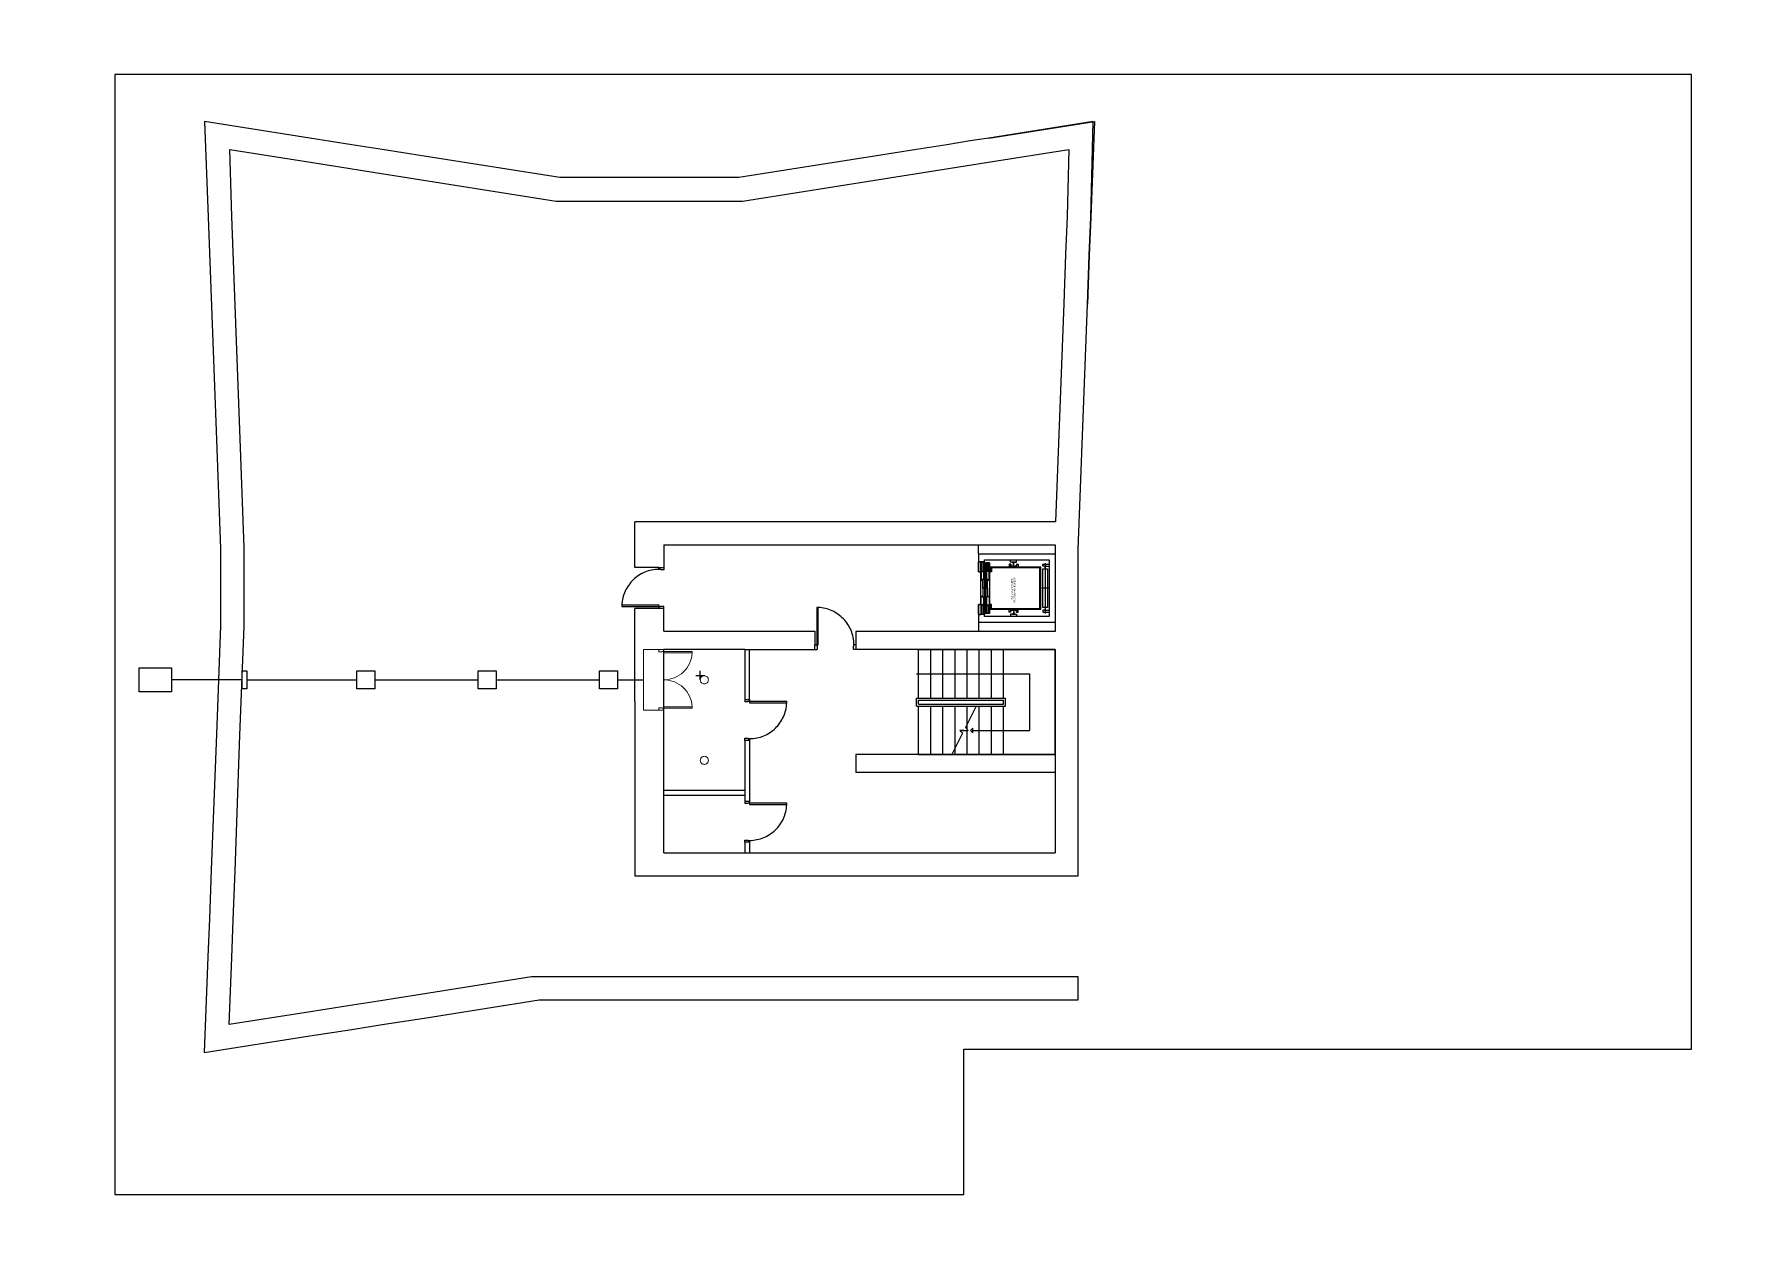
# Paper-space layout 'Garaje' of a CAD drawing. Header units: millimetres. Extents: x 0 to 420, y 0 to 297.
# The model-space entities are those that its viewports show. They can reach past a viewport. Long polylines and large blocks are cut down to what shows.
import ezdxf

# ---------------------------------------------------------------- set-up
doc = ezdxf.new("R2010")
doc.units = ezdxf.units.MM
doc.linetypes.add('LTYPE_6', pattern=[168.75, 112.5, -28.125, 0, -28.125])
doc.layers.add('16. SUP. ÚTIL', color=11, linetype='Continuous', lineweight=0, plot=False)
doc.layers.add('2. RITX_Secundarios', color=3, linetype='Continuous', lineweight=9)
doc.layers.add('3. Rgst_Paso', color=4, linetype='Continuous', lineweight=9)
for name, color, linetype in [('Ascensor', 6, 'Continuous'), ('LAYER_2', 1, 'Continuous'), ('LAYER_3', 15, 'LTYPE_6')]:
    doc.layers.add(name, color=color, linetype=linetype)
doc.styles.get("Standard").update_dxf_attribs({"font": 'arial.ttf', "height": 500})

# ---------------------------------------------------------------- blocks, each defined once
blk = doc.blocks.new('A$C6F746D9D')
at = {"linetype": 'ByBlock'}
for p, q in [((0.005, 1.049), (0.125, 1.049)), ((0.005, 1.049), (0.005, 0.991)), ((0.085, 0.991), (0.005, 0.991)), ((1.045, 1.001), (0.085, 1.001)), ((0.085, 1.001), (0.085, 0.991)), ((0.125, 1.049), (0.125, 0.966)), ((0.125, 0.966), (1.045, 0.966)), ((1.045, 0.966), (1.045, 1.001))]:
    blk.add_line(p, q, dxfattribs=at)
blk.add_lwpolyline([(0.086, 0.091), (0.086, 0.081), (0.126, 0.081), (0.126, 0.034), (0.006, 0.034), (0.006, 0.091)], close=True, dxfattribs=at)
blk.add_arc((0.124, 1.003), 0.921, 270.1171, 357.7518)
blk = doc.blocks.new('A$C7A17705F')
at = {"color": 0}
for p, q in [((0, 3430), (2600, 3430)), ((600, 2790), (610, 2800)), ((600, 1393), (600, 2790)), ((610, 2800), (1990, 2800)), ((1990, 2800), (2000, 2790)), ((2000, 0), (2000, 2790)), ((0, 2150), (1200, 2150)), ((1200, 1472), (1200, 2200)), ((1200, 2200), (1400, 2200)), ((1250, 50), (1250, 2150)), ((1250, 2150), (1350, 2150)), ((1350, 50), (1350, 2150)), ((1400, 0), (1400, 2200)), ((1400, 2150), (2600, 2150)), ((0, 1850), (1200, 1850)), ((1400, 1850), (2600, 1850)), ((0, 1550), (1200, 1550)), ((600, 1172), (600, 1275)), ((1200, 0), (1200, 1472)), ((1400, 1550), (2600, 1550)), ((0, 1250), (600, 1250)), ((0, 950), (1200, 950)), ((600, 1072), (600, 1172)), ((625, 1250), (757, 1250)), ((757, 1250), (1200, 1250)), ((1400, 1250), (2600, 1250)), ((1400, 950), (2600, 950)), ((0, 650), (1200, 650)), ((1400, 650), (2600, 650)), ((0, 350), (1200, 350)), ((0, 50), (1200, 50)), ((1250, 50), (1350, 50)), ((1400, 350), (2600, 350)), ((1400, 50), (2600, 50)), ((1200, 0), (1400, 0))]:
    blk.add_line(p, q, dxfattribs=at)
for p, q in [((0, 50), (0, 3430)), ((2600, 2150), (2600, 3430)), ((2600, 50), (2600, 2150)), ((540, 1393), (656, 1393)), ((598, 1335), (540, 1393)), ((656, 1393), (598, 1335)), ((669, 1206), (600, 1275)), ((1200, 1472), (757, 1250)), ((533, 1138), (0, 872)), ((600, 1072), (533, 1138)), ((600, 1172), (600, 1072)), ((757, 1250), (669, 1206))]:
    blk.add_line(p, q)

msp = doc.modelspace()

# ---------------------------------------------------------------- linework, layer by layer
for p, q in [((41827, 30178), (39216, 30589)), ((39216, 30589), (39306, 28221)), ((61202, 30590), (58617, 30180)), ((61139, 28224), (61202, 30590)), ((39892, 28243), (39848, 29901)), ((39848, 29901), (41736, 29602)), ((42865, 30015), (41827, 30178)), ((43615, 29897), (42865, 30015)), ((44653, 29734), (43615, 29897)), ((56829, 29897), (55792, 29734)), ((57580, 30015), (56829, 29897)), ((58159, 30108), (57580, 30015)), ((58617, 30180), (58159, 30108)), ((58709, 29602), (60597, 29901)), ((60597, 29901), (60553, 28243)), ((41736, 29602), (42773, 29437)), ((42773, 29437), (43078, 29389)), ((48011, 29205), (44653, 29734)), ((55792, 29734), (52434, 29205)), ((52526, 28620), (58709, 29602)), ((43078, 29389), (47919, 28620)), ((52434, 29205), (48011, 29205)), ((47919, 28620), (52526, 28620)), ((39306, 28221), (39513, 22718)), ((40098, 22741), (39892, 28243)), ((60553, 28243), (60517, 27304)), ((61103, 27282), (61139, 28224)), ((60517, 27304), (60472, 26091)), ((61057, 26069), (61103, 27282)), ((60472, 26091), (60268, 20690)), ((60829, 20010), (61057, 26069)), ((39513, 22718), (39616, 20032)), ((40201, 20055), (40098, 22741)), ((60268, 20690), (49864, 20690)), ((49864, 19563), (49864, 20690)), ((39616, 20032), (39616, 18122)), ((40201, 18100), (40201, 20055)), ((50580, 20122), (60263, 20122)), ((50580, 20122), (50580, 19563)), ((58362, 19900), (58362, 20122)), ((60262, 20122), (60262, 17978)), ((60829, 18122), (60829, 20010)), ((50460, 19563), (49864, 19563)), ((49864, 17989), (49864, 18548)), ((50461, 18548), (49864, 18548)), ((50580, 17989), (50581, 18548)), ((39616, 18122), (39512, 15437)), ((40097, 15414), (40201, 18100)), ((58362, 18200), (58362, 17978)), ((60829, 11935), (60829, 18122)), ((49864, 16249), (49864, 17989)), ((49864, 17661), (49864, 17661)), ((50580, 17989), (52582, 17989)), ((52582, 17989), (54315, 17989)), ((54315, 17989), (54315, 17652)), ((60262, 17978), (55330, 17978)), ((55330, 17978), (55330, 17533)), ((50580, 14043), (50580, 17533)), ((52582, 17533), (50580, 17533)), ((50582, 12503), (50582, 17400)), ((52582, 17533), (52582, 16238)), ((52582, 17533), (54315, 17532)), ((52701, 16295), (52701, 17533)), ((60262, 17533), (55330, 17533)), ((60262, 17533), (60262, 12503)), ((51582, 16883), (51368, 16883)), ((51475, 16783), (51475, 17005)), ((49864, 16249), (49864, 11935)), ((39512, 15437), (39386, 12086)), ((39975, 12063), (40097, 15414)), ((52582, 15280), (52582, 14043)), ((52702, 15280), (52702, 14043)), ((60262, 14933), (55330, 14933)), ((55330, 14933), (55330, 14488)), ((60262, 14488), (55330, 14488)), ((52582, 14043), (50582, 14043)), ((52582, 13923), (50582, 13923)), ((52582, 14043), (52582, 13723)), ((52702, 14043), (52702, 13698)), ((52583, 12765), (52583, 12503)), ((52703, 12765), (52703, 12503)), ((50582, 12503), (60262, 12503)), ((39386, 12086), (39340, 10873)), ((39929, 10851), (39975, 12063)), ((49864, 11935), (60829, 11935)), ((39340, 10873), (39305, 9934)), ((39893, 9912), (39929, 10851)), ((39305, 9934), (39215, 7566)), ((39831, 8259), (39893, 9912)), ((47305, 9435), (44560, 9003)), ((60829, 9435), (47305, 9435)), ((60829, 8869), (60829, 9435)), ((43523, 8840), (42772, 8722)), ((44560, 9003), (43523, 8840)), ((44652, 8421), (47497, 8869)), ((47497, 8869), (60829, 8869)), ((41735, 8559), (39831, 8259)), ((42772, 8722), (41735, 8559)), ((43614, 8258), (44652, 8421)), ((41826, 7977), (42864, 8140)), ((42864, 8140), (43614, 8258)), ((39215, 7566), (41826, 7977))]:
    msp.add_line(p, q)
msp.add_lwpolyline([(58617, 30178), (61229, 30589), (61139, 28221), (61103, 27282), (61057, 26069)])
at = {"layer": '16. SUP. ÚTIL'}
for centre in [(51582, 16783), (51582, 14793)]:
    msp.add_circle(centre, 100, dxfattribs=at)
at = {"layer": '2. RITX_Secundarios'}
msp.add_lwpolyline([(50080, 17533), (50080, 16033), (50580, 16033), (50580, 17533)], close=True, dxfattribs=at)
at = {"layer": '3. Rgst_Paso', "linetype": 'ByBlock'}
for p, q in [((50460, 17533), (50580, 17533)), ((50460, 17533), (50460, 17476)), ((50540, 17476), (50460, 17476)), ((50540, 17486), (50540, 17476)), ((50580, 17533), (50580, 17486))]:
    msp.add_line(p, q, dxfattribs=at)
at = {"layer": '3. Rgst_Paso'}
for p, q in [((50540, 17486), (50580, 17486)), ((50580, 17486), (51282, 17486)), ((50580, 17451), (51282, 17451)), ((51282, 17451), (51282, 17486)), ((50580, 16116), (51282, 16116)), ((50580, 16081), (51282, 16081)), ((51282, 16116), (51282, 16081))]:
    msp.add_line(p, q, dxfattribs=at)
at = {"layer": '3. Rgst_Paso', "linetype": 'ByBlock'}
msp.add_lwpolyline([(50540, 16091), (50540, 16081), (50580, 16081), (50580, 16033), (50460, 16033), (50460, 16091)], close=True, dxfattribs=at)
at = {"layer": '3. Rgst_Paso'}
for centre, start, end in [((50580, 17486), 270, 357.1441), ((50580, 16081), 2.8558, 90), ((50580, 16081), 270, 270.09)]:
    msp.add_arc(centre, 702, start, end, dxfattribs=at)
at = {"layer": 'Ascensor'}
for p, q in [((58362, 19900), (60262, 19900)), ((58362, 19900), (58362, 19700)), ((58512, 19750), (60112, 19750)), ((58512, 19700), (58512, 19750)), ((59157, 19690), (59157, 19750)), ((59307, 19690), (59307, 19750)), ((60112, 19750), (60112, 18350)), ((60262, 19900), (60262, 18200)), ((58362, 19700), (58512, 19700)), ((58362, 19450), (58362, 19700)), ((58362, 19700), (58422, 19700)), ((58422, 19450), (58362, 19450)), ((58420, 19698), (58364, 19698)), ((58364, 19698), (58364, 19452)), ((58364, 19452), (58420, 19452)), ((58420, 19698), (58420, 19685)), ((58420, 19685), (58422, 19685)), ((58422, 19465), (58420, 19465)), ((58420, 19465), (58420, 19452)), ((58512, 19700), (58422, 19700)), ((58422, 19465), (58422, 19700)), ((58422, 19450), (58422, 19465)), ((58422, 18650), (58422, 19450)), ((58427, 19470), (58467, 19470)), ((58427, 19470), (58427, 19250)), ((58429, 19252), (58429, 19468)), ((58429, 19468), (58465, 19468)), ((58442, 19700), (58442, 19470)), ((58452, 19470), (58452, 19700)), ((58465, 19468), (58465, 19455)), ((58467, 19455), (58465, 19455)), ((58467, 19470), (58467, 19455)), ((58487, 19700), (58487, 19271)), ((58497, 19271), (58497, 19700)), ((58512, 19700), (58512, 18400)), ((58632, 19675), (58542, 19675)), ((58542, 18425), (58542, 19675)), ((58557, 19675), (58557, 19271)), ((58567, 19271), (58567, 19675)), ((58602, 19471), (58587, 19471)), ((58587, 19471), (58587, 19456)), ((58587, 19456), (58589, 19456)), ((58589, 19456), (58589, 19469)), ((58589, 19469), (58625, 19469)), ((58602, 19471), (58602, 19675)), ((58612, 19471), (58602, 19471)), ((58612, 19471), (58612, 19675)), ((58627, 19471), (58612, 19471)), ((58625, 19253), (58625, 19469)), ((58627, 19251), (58627, 19471)), ((58632, 19675), (58632, 18425)), ((58632, 19465), (58634, 19465)), ((58682, 19450), (58632, 19450)), ((58634, 19465), (58634, 19452)), ((58634, 19452), (58662, 19452)), ((59902, 19570), (58662, 19570)), ((58662, 19452), (58662, 19570)), ((59882, 19550), (58682, 19550)), ((58682, 19550), (58682, 19450)), ((59121, 19643), (59121, 19570)), ((59161, 19643), (59121, 19643)), ((59197, 19690), (59157, 19690)), ((59161, 19590), (59161, 19643)), ((59161, 19643), (59164, 19643)), ((59161, 19590), (59161, 19570)), ((59303, 19590), (59161, 19590)), ((59164, 19643), (59164, 19593)), ((59300, 19593), (59164, 19593)), ((59232, 19690), (59197, 19690)), ((59197, 19690), (59197, 19687)), ((59200, 19684), (59197, 19687)), ((59200, 19684), (59227, 19683)), ((59229, 19681), (59227, 19683)), ((59227, 19658), (59229, 19660)), ((59227, 19625), (59227, 19658)), ((59232, 19625), (59227, 19625)), ((59229, 19660), (59229, 19681)), ((59267, 19690), (59232, 19690)), ((59232, 19625), (59236, 19625)), ((59236, 19683), (59235, 19681)), ((59235, 19660), (59235, 19681)), ((59236, 19658), (59235, 19660)), ((59264, 19684), (59236, 19683)), ((59236, 19625), (59236, 19658)), ((59267, 19687), (59264, 19684)), ((59267, 19690), (59307, 19690)), ((59267, 19690), (59267, 19687)), ((59303, 19643), (59300, 19643)), ((59300, 19643), (59300, 19593)), ((59303, 19643), (59303, 19590)), ((59303, 19643), (59343, 19643)), ((59303, 19590), (59303, 19570)), ((59343, 19643), (59343, 19570)), ((59882, 18550), (59882, 19550)), ((59902, 18530), (59902, 19570)), ((59952, 19530), (60072, 19530)), ((59952, 18570), (59952, 19530)), ((59954, 19595), (59954, 19645)), ((59954, 19645), (60112, 19645)), ((59989, 19595), (59954, 19595)), ((60012, 19595), (59989, 19595)), ((59989, 19595), (59989, 19592)), ((59991, 19590), (59989, 19592)), ((60006, 19590), (59991, 19590)), ((60009, 19587), (60006, 19590)), ((60009, 19550), (60009, 19587)), ((60012, 19550), (60009, 19550)), ((60012, 19670), (60012, 18421)), ((60034, 19595), (60012, 19595)), ((60012, 19550), (60014, 19550)), ((60017, 19590), (60014, 19587)), ((60014, 19550), (60014, 19587)), ((60017, 19590), (60032, 19590)), ((60034, 19592), (60032, 19590)), ((60034, 19595), (60112, 19595)), ((60034, 19595), (60034, 19592)), ((60072, 19530), (60072, 18570)), ((58427, 19250), (58467, 19250)), ((58465, 19252), (58429, 19252)), ((58467, 19265), (58465, 19265)), ((58465, 19265), (58465, 19252)), ((58467, 19250), (58467, 19265)), ((58472, 19051), (58472, 19271)), ((58472, 19271), (58512, 19271)), ((58512, 19051), (58472, 19051)), ((58512, 19049), (58472, 19049)), ((58472, 19049), (58472, 18829)), ((58510, 19269), (58474, 19269)), ((58474, 19269), (58474, 19053)), ((58474, 19053), (58510, 19053)), ((58510, 19047), (58474, 19047)), ((58474, 19047), (58474, 18831)), ((58510, 19256), (58510, 19269)), ((58512, 19256), (58510, 19256)), ((58510, 19053), (58510, 19066)), ((58510, 19066), (58512, 19066)), ((58510, 19034), (58510, 19047)), ((58512, 19034), (58510, 19034)), ((58557, 19271), (58542, 19271)), ((58544, 19256), (58542, 19256)), ((58544, 19066), (58542, 19066)), ((58542, 19066), (58542, 19050)), ((58582, 19051), (58542, 19051)), ((58542, 19050), (58542, 19034)), ((58582, 19049), (58542, 19049)), ((58544, 19034), (58542, 19034)), ((58580, 19269), (58544, 19269)), ((58544, 19269), (58544, 19256)), ((58544, 19053), (58544, 19066)), ((58580, 19053), (58544, 19053)), ((58580, 19047), (58544, 19047)), ((58544, 19047), (58544, 19034)), ((58567, 19271), (58557, 19271)), ((58582, 19271), (58567, 19271)), ((58580, 19053), (58580, 19269)), ((58580, 19047), (58580, 18831)), ((58582, 19051), (58582, 19271)), ((58582, 19049), (58582, 18829)), ((58587, 19251), (58587, 19266)), ((58587, 19266), (58589, 19266)), ((58587, 19251), (58627, 19251)), ((58589, 19266), (58589, 19253)), ((58589, 19253), (58625, 19253)), ((60093, 19050), (59931, 19050)), ((58422, 18650), (58362, 18650)), ((58362, 18650), (58362, 18400)), ((58364, 18402), (58364, 18648)), ((58364, 18648), (58420, 18648)), ((58420, 18635), (58420, 18648)), ((58422, 18635), (58420, 18635)), ((58422, 18650), (58422, 18635)), ((58422, 18635), (58422, 18415)), ((58427, 18630), (58427, 18850)), ((58427, 18850), (58467, 18850)), ((58427, 18630), (58467, 18630)), ((58429, 18632), (58429, 18848)), ((58429, 18848), (58465, 18848)), ((58465, 18632), (58429, 18632)), ((58442, 18630), (58442, 18400)), ((58452, 18400), (58452, 18630)), ((58465, 18848), (58465, 18835)), ((58465, 18835), (58467, 18835)), ((58467, 18645), (58465, 18645)), ((58465, 18645), (58465, 18632)), ((58467, 18850), (58467, 18835)), ((58467, 18630), (58467, 18645)), ((58472, 18829), (58512, 18829)), ((58474, 18831), (58510, 18831)), ((58487, 18829), (58487, 18400)), ((58497, 18400), (58497, 18829)), ((58510, 18831), (58510, 18844)), ((58510, 18844), (58512, 18844)), ((58544, 18844), (58542, 18844)), ((58557, 18829), (58542, 18829)), ((58544, 18831), (58544, 18844)), ((58580, 18831), (58544, 18831)), ((58567, 18829), (58557, 18829)), ((58557, 18829), (58557, 18425)), ((58582, 18829), (58567, 18829)), ((58567, 18425), (58567, 18829)), ((58587, 18849), (58627, 18849)), ((58587, 18849), (58587, 18834)), ((58587, 18834), (58589, 18834)), ((58589, 18644), (58587, 18644)), ((58587, 18644), (58587, 18629)), ((58587, 18629), (58602, 18629)), ((58589, 18834), (58589, 18847)), ((58589, 18847), (58625, 18847)), ((58589, 18631), (58589, 18644)), ((58625, 18631), (58589, 18631)), ((58602, 18629), (58612, 18629)), ((58602, 18629), (58602, 18425)), ((58612, 18629), (58627, 18629)), ((58612, 18425), (58612, 18629)), ((58625, 18847), (58625, 18631)), ((58627, 18849), (58627, 18629)), ((58682, 18650), (58632, 18650)), ((58632, 18635), (58634, 18635)), ((58634, 18635), (58634, 18648)), ((58634, 18648), (58662, 18648)), ((58662, 18648), (58662, 18530)), ((58662, 18530), (59902, 18530)), ((58682, 18550), (58682, 18650)), ((58682, 18550), (59882, 18550)), ((59121, 18457), (59121, 18530)), ((59161, 18510), (59161, 18530)), ((59161, 18457), (59161, 18510)), ((59161, 18510), (59303, 18510)), ((59164, 18457), (59164, 18507)), ((59164, 18507), (59300, 18507)), ((59300, 18457), (59300, 18507)), ((59303, 18510), (59303, 18530)), ((59303, 18510), (59303, 18457)), ((59343, 18457), (59343, 18530)), ((60072, 18570), (59952, 18570)), ((59989, 18505), (59954, 18505)), ((59954, 18505), (59954, 18455)), ((59989, 18508), (59991, 18510)), ((59989, 18505), (59989, 18508)), ((59989, 18505), (60012, 18505)), ((60006, 18510), (59991, 18510)), ((60006, 18510), (60009, 18513)), ((60012, 18550), (60009, 18550)), ((60009, 18550), (60009, 18513)), ((60012, 18550), (60014, 18550)), ((60012, 18505), (60034, 18505)), ((60014, 18550), (60014, 18513)), ((60014, 18513), (60017, 18510)), ((60017, 18510), (60032, 18510)), ((60032, 18510), (60034, 18508)), ((60034, 18505), (60034, 18508)), ((60034, 18505), (60112, 18505)), ((58512, 18400), (58362, 18400)), ((58362, 18400), (58362, 18200)), ((58362, 18400), (58422, 18400)), ((60262, 18200), (58362, 18200)), ((58420, 18402), (58364, 18402)), ((58420, 18402), (58420, 18415)), ((58420, 18415), (58422, 18415)), ((58422, 18415), (58422, 18400)), ((58512, 18400), (58422, 18400)), ((58512, 18350), (58512, 18400)), ((60112, 18350), (58512, 18350)), ((58632, 18425), (58542, 18425)), ((59161, 18457), (59121, 18457)), ((59197, 18410), (59157, 18410)), ((59157, 18410), (59157, 18350)), ((59161, 18457), (59164, 18457)), ((59197, 18413), (59200, 18416)), ((59197, 18410), (59197, 18413)), ((59197, 18410), (59232, 18410)), ((59200, 18416), (59227, 18418)), ((59232, 18475), (59227, 18475)), ((59227, 18475), (59227, 18442)), ((59227, 18442), (59229, 18441)), ((59227, 18418), (59229, 18419)), ((59229, 18441), (59229, 18419)), ((59232, 18475), (59236, 18475)), ((59232, 18410), (59267, 18410)), ((59236, 18442), (59235, 18441)), ((59235, 18441), (59235, 18420)), ((59235, 18420), (59237, 18418)), ((59236, 18475), (59236, 18442)), ((59264, 18416), (59237, 18418)), ((59264, 18416), (59267, 18413)), ((59267, 18410), (59267, 18413)), ((59267, 18410), (59307, 18410)), ((59303, 18457), (59300, 18457)), ((59303, 18457), (59343, 18457)), ((59307, 18410), (59307, 18350)), ((59954, 18455), (60112, 18455))]:
    msp.add_line(p, q, dxfattribs=at)
at = {"layer": 'LAYER_2'}
for p, q in [((40150, 16783), (38403, 16783)), ((40270, 16783), (42985, 16783)), ((43435, 16783), (45985, 16783)), ((46435, 16783), (48985, 16783)), ((49435, 16783), (50080, 16783))]:
    msp.add_line(p, q, dxfattribs=at)
for points in [[(38403, 17083), (38403, 16483), (37603, 16483), (37603, 17083)], [(40270, 17008), (40270, 16558), (40150, 16558), (40150, 17008)], [(42985, 17008), (43435, 17008), (43435, 16558), (42985, 16558)], [(45985, 17008), (46435, 17008), (46435, 16558), (45985, 16558)], [(48985, 17008), (49435, 17008), (49435, 16558), (48985, 16558)]]:
    msp.add_lwpolyline(points, close=True, dxfattribs=at)

# ---------------------------------------------------------------- block references
at = {"xscale": 999.9999999999999, "yscale": 999.9999999999999, "zscale": 999.9999999999999}
for p, rotation in [((50586, 19597), 180.0000184067438), ((55364, 17527), 90.00001840674378), ((52576, 15247), 1.840674375318914e-05), ((52577, 12731), 1.840674375318914e-05)]:
    msp.add_blockref('A$C6F746D9D', p, dxfattribs=dict(at, rotation=rotation))
at = {"layer": 'LAYER_3', "xscale": -1, "rotation": 270}
msp.add_blockref('A$C7A17705F', (56832, 14933), dxfattribs=at)

# ---------------------------------------------------------------- texts
at = {"layer": 'Ascensor', "width": 0.610389}
for s, p in [('  PUERTAS AUTOMATICAS', (59168, 19315)), ('ASCENSOR ADH 6 PERSONAS', (59234, 19315))]:
    msp.add_text(s, height=40, rotation=270, dxfattribs=at).set_placement(p)

psp = doc.layouts.new('Garaje')

# ---------------------------------------------------------------- linework, layer by layer
psp.add_lwpolyline([(20, 287), (20, 10), (230, 10), (230, 46), (410, 46), (410, 287), (20, 287)], close=True)

# ---------------------------------------------------------------- viewports
at = {"layer": '0'}
vp = psp.add_viewport(center=(215, 148.5), size=(390, 277), view_center_point=(56501.07, 17904.32), view_height=27700.0005, dxfattribs=at)
vp.dxf.flags = 0x10000  # cut along an outline
vp.dxf.clipping_boundary_handle = psp.add_lwpolyline([(20, 287), (20, 10), (230, 10), (230, 46), (410, 46), (410, 287), (20, 287)], format="xyb", close=True, dxfattribs={"invisible": 1}).dxf.handle

doc.saveas('drawing.dxf')
